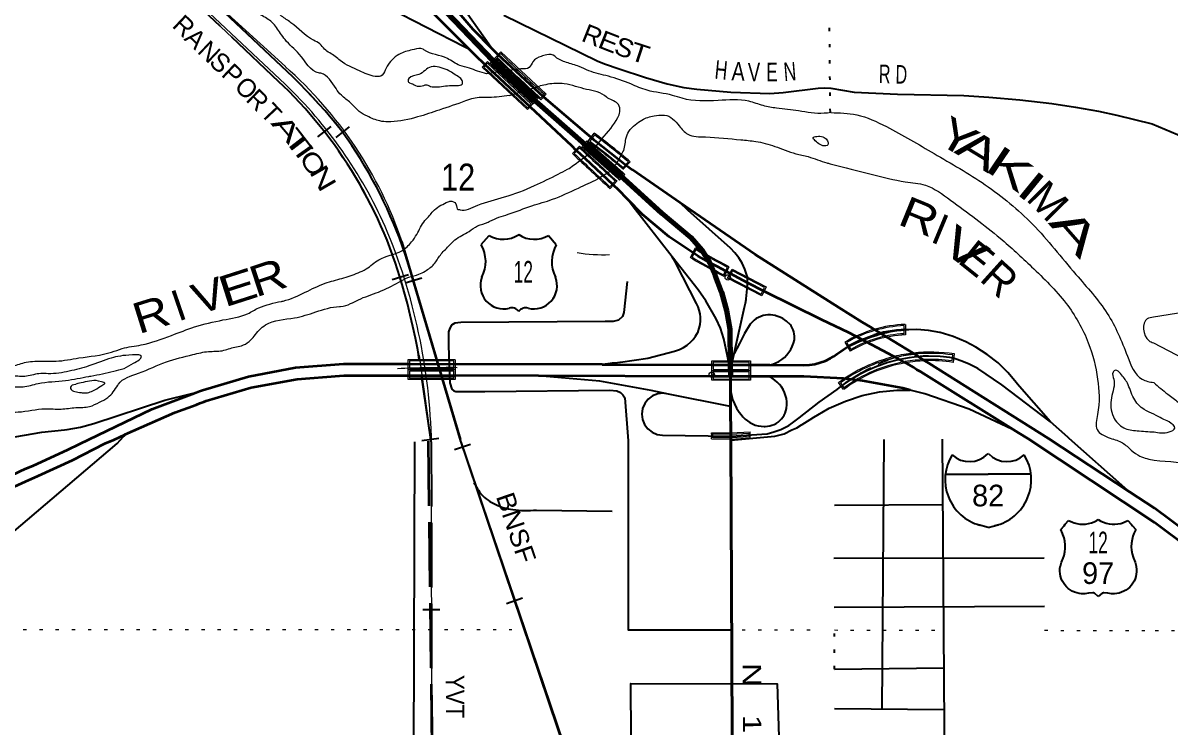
# Model space of a CAD drawing. Header units: feet. Extents: x -6 to 252658, y -374658 to -170635.
# Drawn here: x 118748 to 126183, y -322151 to -317587 of the extents above; entities that cross this region are included whole.
import ezdxf
from ezdxf.enums import TextEntityAlignment as Align

# ---------------------------------------------------------------- set-up
doc = ezdxf.new("R2010")
doc.units = ezdxf.units.FT
doc.header["$LTSCALE"] = 70
doc.header["$PDMODE"] = 32
doc.header["$PDSIZE"] = 35
doc.linetypes.add('DOTTED', pattern=[1.5, 0.3, -1.2])
doc.linetypes.add('LONG_DASHED', pattern=[7.5, 6, -1.5])
for name, color, linetype, lineweight in [('15', 7, 'Continuous', 25), ('16', 7, 'Continuous', 25), ('18', 7, 'Continuous', 35), ('19', 7, 'Continuous', 25), ('20', 7, 'Continuous', 35), ('21', 7, 'Continuous', 25), ('23', 7, 'Continuous', 70), ('26', 7, 'Continuous', 40), ('27', 7, 'Continuous', 13), ('29', 7, 'Continuous', 25), ('30', 7, 'Continuous', 13), ('34', 7, 'Continuous', 25), ('39', 7, 'Continuous', 13), ('55', 7, 'Continuous', 13), ('56', 7, 'Continuous', 13), ('57', 7, 'Continuous', 13), ('58', 7, 'Continuous', 13), ('59', 7, 'Continuous', 13), ('6', 7, 'DOTTED', 25), ('63', 7, 'Continuous', 25), ('7', 7, 'DOTTED', 13)]:
    doc.layers.add(name, color=color, linetype=linetype, lineweight=lineweight)
doc.layers.add('41', color=7, linetype='Continuous')

msp = doc.modelspace()

# ---------------------------------------------------------------- linework, layer by layer
at = {"layer": '15'}
for p, q in [((125000.79, -320380.61), (125003.69, -320377.7)), ((125006.86, -320380.08), (125003.43, -320377.7)), ((124728.08, -320512.08), (125004.49, -320512.08)), ((125004.49, -320857.66), (124940.6, -320839.7)), ((125003.96, -320857.92), (125067.59, -320839.18))]:
    msp.add_line(p, q, dxfattribs=at)
msp.add_lwpolyline([(125279.85, -320512.08), (125003.96, -320512.08), (125004.49, -320512.08)], dxfattribs=at)
for centre, radius, start, end in [((125030.71, -320547.18), 306.13, 148.44439, 254.43381), ((124882.11, -320264.58), 165.66, 227.343, 315.81146), ((125125.8, -320264.58), 165.66, 224.18844, 312.69398), ((124977.2, -320547.18), 306.13, 283.08086, 31.62486)]:
    msp.add_arc(centre, radius, start, end, dxfattribs=at)
at = {"layer": '16'}
for p, q in [((121717.88, -319024.02), (121769.19, -318965.26)), ((121960.95, -318959.29), (121960.67, -318959.49)), ((122153.04, -318965.17), (122204.43, -319024.02)), ((125717.16, -320805.8), (125716.88, -320806))]:
    msp.add_line(p, q, dxfattribs=at)
for points in [[(125473.83, -320870.83), (125495.56, -320845.94), (125503.6, -320836.74), (125525.41, -320811.76)], [(125525.41, -320811.76), (125550.36, -320823.48), (125560.13, -320827.24), (125578.54, -320832.18), (125597.36, -320835.17), (125616.39, -320836.18), (125635.42, -320835.19), (125654.25, -320832.21), (125672.66, -320827.29), (125690.45, -320820.47), (125707.44, -320811.83), (125717.51, -320805.6)], [(125717.51, -320805.6), (125733.99, -320815.38), (125751.26, -320823.3), (125769.26, -320829.38), (125787.8, -320833.55), (125806.67, -320835.75), (125825.67, -320835.97), (125844.58, -320834.2), (125863.21, -320830.47), (125881.35, -320824.8), (125884.25, -320823.55), (125909.24, -320811.67)], [(125909.24, -320811.67), (125931.08, -320836.68), (125938.81, -320845.53), (125960.9, -320870.82)], [(125478.72, -321082.51), (125489.62, -321057.02), (125495.57, -321038.74), (125500.41, -321016.01), (125502.86, -320992.89), (125502.87, -320969.65), (125500.45, -320946.53), (125495.63, -320923.8), (125488.46, -320901.69), (125485.9, -320895.94), (125473.83, -320870.83)], [(125960.9, -320870.82), (125948.93, -320895.53), (125942.14, -320913.43), (125936.22, -320935.91), (125932.68, -320958.88), (125931.56, -320982.09), (125932.88, -321005.3), (125936.61, -321028.24), (125942.72, -321050.66), (125945.21, -321057.07), (125956.03, -321082.58)], [(125654.32, -321283.41), (125631.09, -321286.9), (125625.11, -321287.4), (125609.26, -321287.07), (125593.54, -321285.09), (125578.11, -321281.48), (125563.14, -321276.27), (125548.8, -321269.53), (125535.24, -321261.32), (125522.61, -321251.74), (125511.05, -321240.9), (125500.69, -321228.9), (125491.64, -321215.89), (125484, -321202.01), (125477.86, -321187.4), (125473.27, -321172.23), (125470.3, -321156.66), (125468.96, -321140.87), (125469.29, -321125.02), (125471.27, -321109.3), (125471.8, -321107.02), (125478.72, -321082.51)], [(125956.03, -321082.58), (125962.84, -321107.07), (125964.01, -321112.61), (125965.64, -321128.38), (125965.62, -321144.23), (125963.93, -321159.99), (125960.61, -321175.48), (125955.69, -321190.55), (125949.22, -321205.02), (125941.28, -321218.73), (125931.94, -321231.54), (125921.32, -321243.3), (125909.52, -321253.88), (125896.68, -321263.18), (125882.95, -321271.08), (125868.46, -321277.51), (125853.38, -321282.38), (125837.87, -321285.65), (125822.1, -321287.28), (125806.25, -321287.26), (125803.25, -321286.94), (125779.27, -321283.25)], [(125717.37, -321304.61), (125692.23, -321283.97), (125691.4, -321283.6), (125686.15, -321281.87), (125681.09, -321280.8), (125654.32, -321283.41)], [(125779.27, -321283.25), (125753.25, -321280.85), (125752.03, -321281.02), (125746.7, -321282.37), (125742.23, -321284.02), (125717.37, -321304.61)]]:
    msp.add_lwpolyline(points, dxfattribs=at)
for centre, radius, start, end in [((121524.9, -319134.65), 222.05, 332.97043, 29.75871), ((121860.27, -318807.6), 182.07, 239.97227, 303.45418), ((122062.05, -318808.1), 181.52, 236.33975, 300.08743), ((122062.04, -318807.6), 182.07, 236.54582, 236.59441), ((122397.4, -319134.65), 222.05, 150.24129, 207.02957), ((121864.09, -319289.55), 151.42, 159.09177, 283.81923), ((122058.21, -319289.55), 151.42, 256.18077, 20.90823)]:
    msp.add_arc(centre, radius, start, end, dxfattribs=at)
for centre, major_axis, start_param, end_param in [((121919.43, -319488.37), (-19.56, 51.67), 4.9587777, 6.2831853), ((122002.88, -319488.37), (19.56, 51.67), 0, 1.3263754)]:
    msp.add_ellipse(centre, major_axis=major_axis, ratio=0.929097, start_param=start_param, end_param=end_param, dxfattribs=at)
at = {"layer": '18'}
for p, q in [((123006.63, -318753.22), (122697.54, -318540.24)), ((122607.39, -318668.35), (122576.03, -318638.78)), ((122667.09, -318729.75), (122607.37, -318668.33)), ((123553.67, -319328.76), (123444.52, -319271.17)), ((124518.46, -319727.87), (124518.3, -319727.77)), ((125260.87, -320281.44), (125199.67, -320243)), ((126082.27, -320825.81), (125260.87, -320281.44)), ((125919.84, -320626.3), (125394.23, -320280.71)), ((126081.76, -320732.62), (125919.84, -320626.3))]:
    msp.add_line(p, q, dxfattribs=at)
for points in [[(120704.07, -316454.41), (121005.11, -316853.44), (121342.58, -317249.95), (121663.09, -317628.24), (121785.84, -317751.93)], [(121642.9, -317760.06), (121267.31, -317382.72), (120808.11, -316933.95), (120681.36, -316808.48)], [(122574.22, -318636.81), (122356.42, -318434.31), (122331.42, -318411.07), (122307.64, -318386.07), (122037.12, -318132.01), (121740.28, -317854.05), (121685.51, -317802.85), (121642.9, -317760.06)], [(122697.8, -318540.42), (122659.5, -318513.41), (122452.98, -318349.1), (122427.98, -318327.44), (122402.98, -318306.1), (122123.54, -318068.6), (121826.35, -317791.84), (121785.84, -317751.93)], [(123198.3, -319139.69), (123123.4, -319098.39), (122936.67, -318973.34), (122764.03, -318829.46), (122667.09, -318729.75)], [(124518.46, -319727.87), (124263.57, -319571.83), (124237.99, -319556.95), (124213.33, -319542.61), (124187.99, -319526.64), (124035.8, -319430.73), (123493.4, -319088.63), (123006.63, -318753.22)], [(123444.52, -319271.17), (123275.38, -319181.94), (123251.31, -319168.92), (123225.38, -319154.62), (123198.3, -319139.69)], [(124098.04, -319594.5), (123925.16, -319512.3), (123553.13, -319328.49)], [(124467.53, -319790.37), (124395.04, -319749.45), (124388.69, -319745.87), (124143.1, -319616.83), (124097.86, -319594.41)], [(125394.23, -320280.71), (124618.99, -319792.28), (124594.3, -319776.46), (124518.46, -319727.87)], [(125199.67, -320243), (124567.29, -319848.32), (124542.29, -319835.06), (124517.29, -319818.81), (124491.41, -319803.85), (124467.26, -319790.22)], [(129564.05, -326640.87), (129235.21, -326010.14), (128919.79, -325218.04), (128517.62, -323966.61), (128430.04, -323706.72), (128328.01, -323431.28), (128176.73, -323129.97), (127994.78, -322846.12), (127241.23, -321831.51), (126995.64, -321505.25), (126815.2, -321307.72), (126615.09, -321130.13), (126081.76, -320732.62)], [(129476.4, -326634.75), (129166.99, -326041.28), (128858.26, -325265.99), (128848.76, -325242.15), (128840.36, -325215.99), (128446.33, -323989.88), (128362.21, -323729.02), (128259.32, -323461.38), (128111.56, -323167.08), (127949.87, -322914.84), (127933.92, -322889.97), (127915.26, -322864.84), (127181.39, -321876.74), (126937.7, -321552.87), (126762.55, -321361.13), (126593.31, -321210.94), (126568.6, -321189.01), (126543.31, -321170.12), (126082.27, -320825.81)]]:
    msp.add_lwpolyline(points, dxfattribs=at)
at = {"layer": '19'}
for p, q in [((123332.94, -319841.62), (123357.88, -319729.85)), ((122501.08, -319800.89), (122501.27, -319800.85))]:
    msp.add_line(p, q, dxfattribs=at)
for points in [[(121785.84, -317751.93), (121767.31, -317725.67), (121483.3, -317323.22), (121417.56, -317238.3), (121282.54, -317090.19), (121097.87, -316872.94), (121045.79, -316804.6), (120975.28, -316728.62), (120842.41, -316590.23), (120709.25, -316461.85), (120704.07, -316454.41)], [(121642.9, -317760.06), (121607.14, -317741.68), (121119.2, -317490.82)], [(122955.35, -319103.27), (122701.93, -318779.75), (122667.09, -318729.75)], [(123444.39, -319271.53), (123443.19, -319231.82), (123440.47, -319222.06), (123426.67, -319182.72), (123408.85, -319145.03), (123387.18, -319109.42), (123361.9, -319076.27), (123333.3, -319045.94), (123056.63, -318800.34), (123006.63, -318753.22)], [(122601.18, -319787.4), (122618.83, -319785.14), (122620.62, -319784.99), (122797.49, -319759.25), (122970.7, -319715.16), (123002.56, -319702.95), (123028.03, -319689.98), (123053, -319674.93), (123078.03, -319652.19), (123090.77, -319638.57), (123106.6, -319617.65), (123120.14, -319595.19), (123123.66, -319588.36), (123124.02, -319587.43), (123131.27, -319565.02), (123136.14, -319541.97), (123138.57, -319518.54), (123138.53, -319494.98), (123136.04, -319471.56), (123131.11, -319448.53), (123123.8, -319426.13), (123114.19, -319404.63), (122982.62, -319149.08), (122971.97, -319131.2), (122955.35, -319103.27)], [(123332.94, -319841.85), (123315.07, -319747.97), (123290.07, -319634.05), (123269.36, -319566.48), (123240.28, -319504.59), (123172.91, -319388.43), (123123.57, -319318.04), (122955.35, -319103.27)], [(123357.88, -319729.85), (123424.98, -319429.09), (123429.86, -319403.97), (123435.15, -319379.09), (123435.91, -319375.53), (123443.95, -319288.94), (123444.4, -319271.11)], [(125408.3, -320172.52), (125191.7, -319925.79), (125187.86, -319920.62), (125131.11, -319852.52), (125067.55, -319790.73), (124997.87, -319735.92), (124922.85, -319688.7), (124857.92, -319653.54), (124776.59, -319619.14), (124692.11, -319593.44), (124690.7, -319593.1), (124616.66, -319579.58), (124541.61, -319573.88), (124490.33, -319575.36), (124457.86, -319576.3)], [(125408.3, -320172.52), (125091.47, -319933.56), (124936.71, -319827.19), (124927.74, -319821.84), (124881.3, -319798), (124832.62, -319779.15), (124789.39, -319763.39), (124774.66, -319759.7), (124755.32, -319756.02), (124691.78, -319749.57), (124617.19, -319747.72), (124582.2, -319747.72), (124524.18, -319753.25), (124491.95, -319756.94), (124420.13, -319771.68), (124352.9, -319788.27), (124270.94, -319817.76), (124212.01, -319843.56), (124165.05, -319868.44), (124114.4, -319898.85), (124077.56, -319922.8), (124049.02, -319943.08)], [(122503.85, -319800.33), (122523.39, -319796.41), (122568.83, -319790.5), (122602.29, -319787.26)], [(122932.15, -319992.95), (122897.07, -319987.77), (122861.82, -319991.92), (122828.85, -320005.05), (122800.4, -320026.27), (122778.41, -320054.13), (122764.38, -320086.73), (122759.27, -320121.85), (122763.42, -320157.09), (122776.55, -320190.06), (122797.77, -320218.51), (122825.63, -320240.5), (122858.23, -320254.53), (122893.33, -320259.66), (123336.76, -320264.68), (123570.36, -320249.26)], [(123570.36, -320249.26), (123615.47, -320238.19), (123659.18, -320222.47), (123685.84, -320209.59), (123710.92, -320196.66), (123735.84, -320178.71), (123779.45, -320147.28), (123909.27, -320044.6), (124025.4, -319962.24), (124049.02, -319943.08)], [(125199.67, -320243), (125157.18, -320219.81), (124881.67, -320090.85), (124594.19, -319991.39), (124499.19, -319966.32)], [(125528.63, -320279.97), (125519.64, -320271.07), (125408.3, -320172.52)], [(125919.84, -320626.3), (125890.58, -320600.4), (125528.63, -320279.97)]]:
    msp.add_lwpolyline(points, dxfattribs=at)
at = {"layer": '20'}
for p, q in [((121244.74, -319797.47), (121550.13, -319798.29)), ((122501.27, -319800.85), (121550.13, -319798.29)), ((121244.62, -319872.46), (121550.01, -319873.29)), ((122089.74, -319874.75), (121550.01, -319873.29))]:
    msp.add_line(p, q, dxfattribs=at)
for points in [[(123587.53, -319803.79), (123809.26, -319804.39), (123845.1, -319802.94), (123880.6, -319797.75), (123915.36, -319788.89), (123949.01, -319776.43), (123981.16, -319760.53), (124000.29, -319748.43), (124024.67, -319731.48), (124050.29, -319714.36), (124066.02, -319703.84), (124092.12, -319686.39), (124116.02, -319673.94), (124167.51, -319647.11), (124247.91, -319616.24), (124265.71, -319610.76)], [(124457.86, -319576.3), (124440.33, -319577.67), (124408.57, -319580.16), (124326.02, -319594), (124265.7, -319610.76)], [(119870.3, -319981.36), (119891.57, -319973.63), (119910.86, -319966.62), (120209.04, -319877.99), (120514.85, -319821.02), (120824.94, -319796.33), (121244.74, -319797.47)], [(122502.63, -319800.58), (122593.83, -319801.1), (123210.51, -319802.77), (123331.92, -319803.1), (123588.09, -319803.79)], [(119409.17, -320255.52), (119731.17, -320111.77), (119869.63, -320061.4), (119894.63, -320052.3), (119919.63, -320043.22), (119935.96, -320037.29), (120226.62, -319950.9), (120524.71, -319895.37), (120799.74, -319873.47), (120826.53, -319871.34), (120849.74, -319871.4), (121244.62, -319872.46)], [(124499.19, -319966.32), (124450.22, -319953.4), (124188.67, -319906.13), (124066.2, -319890.95), (123809.06, -319879.39), (123582.13, -319878.78), (123210.51, -319877.77), (122089.74, -319874.75)], [(119115.93, -320314.53), (119582.15, -320090.73), (119841.57, -319992.26), (119870.3, -319981.36)], [(119279.32, -320313.5), (119335.95, -320288.2), (119409.49, -320255.38)], [(116554.8, -321162.36), (116933.33, -321127.27), (117323.92, -321049.23), (117704.22, -320930.8), (117845.08, -320874.91), (117870.19, -320864.95), (117895.08, -320854.48), (118065.99, -320782.62), (118090.5, -320772.32), (118115.99, -320761.44), (118445.81, -320619.89), (118708.63, -320502.14), (118734.03, -320490.76), (118758.63, -320480.08), (118816.61, -320454.92), (119036.5, -320353.78), (119116.61, -320314.2)], [(116944.15, -321201.48), (117342.44, -321121.91), (117730.23, -321001.14), (117899.37, -320934.04), (118120.06, -320841.25), (118477.51, -320687.89), (118764.79, -320559.17), (118847.21, -320523.4), (119069.27, -320421.26), (119279.61, -320313.35)]]:
    msp.add_lwpolyline(points, dxfattribs=at)
at = {"layer": '21'}
for p, q in [((123587.07, -319804.07), (123587.4, -319803.98)), ((123334.28, -320073.38), (122932.15, -319992.96))]:
    msp.add_line(p, q, dxfattribs=at)
for points in [[(123588.09, -319803.79), (123607.58, -319798.5), (123628.11, -319790.58), (123647.69, -319780.57), (123666.12, -319768.56), (123683.19, -319754.69), (123698.72, -319739.12), (123712.53, -319722), (123724.48, -319703.54), (123734.44, -319683.93), (123742.29, -319663.38), (123747.95, -319642.13), (123748.87, -319630.51), (123748.64, -319616.4), (123746.93, -319602.39), (123743.77, -319588.63), (123739.19, -319575.28), (123733.24, -319562.49), (123725.99, -319550.38), (123721.57, -319544.51), (123697.28, -319519.53), (123672.25, -319503.46), (123665.22, -319499.48), (123646.32, -319491.26), (123626.66, -319485.05), (123623.54, -319484.17), (123607.93, -319480.82), (123592.04, -319479.12), (123576.07, -319479.09), (123560.18, -319480.72), (123544.55, -319484.01), (123529.35, -319488.92), (123514.74, -319495.38), (123500.89, -319503.34), (123487.95, -319512.7), (123476.05, -319523.37), (123465.34, -319535.22), (123462.01, -319539.87), (123423.56, -319600.48), (123391.66, -319664.79), (123357.88, -319729.85)], [(122932.15, -319992.95), (122818.62, -319970.25), (122486.22, -319908.41), (122139.74, -319879.22), (122089.74, -319874.75)], [(123332.78, -319957.89), (123338.3, -319991.25), (123339.28, -319997.16), (123347.6, -320027.36), (123359.03, -320056.53), (123373.45, -320084.35), (123390.7, -320110.5), (123402.36, -320125.32), (123414.46, -320140.46), (123428.08, -320154.26), (123443.07, -320166.56), (123459.25, -320177.23), (123476.47, -320186.14), (123494.52, -320193.21), (123513.22, -320198.35), (123532.34, -320201.51), (123551.7, -320202.65), (123557.96, -320202.59), (123572.98, -320201.58), (123587.82, -320199.01), (123602.31, -320194.9), (123616.29, -320189.3), (123629.6, -320182.28), (123642.11, -320173.89), (123653.67, -320164.25), (123664.17, -320153.45), (123673.47, -320141.61), (123681.49, -320128.86), (123688.13, -320115.35), (123693.32, -320101.22), (123697.01, -320086.62), (123697.68, -320082.98), (123699.17, -320062.45), (123698.5, -320041.89), (123695.69, -320021.51), (123690.77, -320001.53), (123683.78, -319982.17), (123674.81, -319963.66), (123663.95, -319946.18), (123651.32, -319929.93), (123637.07, -319915.09), (123621.34, -319901.83), (123604.31, -319890.28), (123582.13, -319878.78), (123584.42, -319879.76)], [(118417.79, -320317.82), (118869.97, -320239.54), (119017.7, -320224.28), (119034.51, -320222.53), (119121.53, -320207.94), (119206.54, -320184.33), (119666.93, -320031.85), (119841.57, -319988.15), (119870.3, -319981.36)], [(123336.11, -320291.88), (123621.86, -320265.24), (123682.6, -320249.25), (123730.28, -320224.87), (123762.85, -320211.17), (123793.09, -320192.5), (123798.11, -320189.54), (123849.7, -320157.73), (123874.57, -320141.47), (123899.7, -320126.99), (123973.71, -320084.35), (124078.14, -320037.95), (124186.84, -320002.73), (124298.64, -319979.06), (124412.3, -319967.21), (124477.38, -319966.55), (124499.19, -319966.32)], [(119358.01, -320312.94), (119378.22, -320290.92), (119399.37, -320267.21), (119400.64, -320265.09), (119410.59, -320254.89)], [(118568.72, -320980.53), (118571.77, -320980.05), (119358.01, -320312.94)]]:
    msp.add_lwpolyline(points, dxfattribs=at)
at = {"layer": '23'}
msp.add_line((123331.91, -319803.1), (123332.89, -319878.1), dxfattribs=at)
for points in [[(120399.76, -316414.92), (120522.14, -316484.64), (120633.85, -316573.5), (120731.17, -316670.89), (120959.07, -316929.81), (121291.41, -317305.13), (121793.39, -317830.03), (122072.01, -318094.37), (122618.26, -318573.89), (122888.4, -318820.49), (123076.88, -318978.87), (123147.82, -319060.64), (123198.3, -319139.69)], [(123198.3, -319139.69), (123235.06, -319225.08), (123275.52, -319332.26), (123308.84, -319451.34), (123328.91, -319571.31), (123331.92, -319803.1)]]:
    msp.add_lwpolyline(points, dxfattribs=at)
at = {"layer": '26'}
for p, q in [((123332.78, -319957.89), (123332.89, -319878.1)), ((123334.28, -320073.38), (123332.78, -319957.89))]:
    msp.add_line(p, q, dxfattribs=at)
for points in [[(123336.11, -320291.88), (123336.76, -320264.68), (123334.28, -320073.38)], [(123354.74, -324144.92), (123354.43, -324143.04), (123353.95, -324134.56), (123352.53, -324109.75), (123352.42, -324084.56), (123336.11, -320291.88)]]:
    msp.add_lwpolyline(points, dxfattribs=at)
at = {"layer": '29'}
for p, q in [((124327.4, -320286.52), (124313.84, -322034.13)), ((121280.36, -322886.95), (121287.53, -320302.81)), ((124008.61, -320712.11), (124709.04, -320707.5)), ((124003.98, -321055.23), (125366.2, -321054.66)), ((124006.45, -321373.23), (125369.34, -321366.46)), ((124007.33, -321774.68), (124716.51, -321767.91)), ((124008.08, -322031.53), (124718.41, -322037.57))]:
    msp.add_line(p, q, dxfattribs=at)
for points in [[(121864.43, -317537.07), (122469.44, -317833.29), (122517.19, -317852.61), (122611.59, -317884.81), (122782.66, -317940.62), (122922.68, -317981.4), (123031.53, -318005.01), (123115.76, -318015.75), (123336.18, -318035.06), (123589.34, -318043.65), (123674.64, -318037.22), (123902.56, -318009.31), (123942.82, -318007.16), (123984.09, -318009.31), (124134.27, -318035.06), (124416.13, -318049.72)], [(124416.13, -318049.72), (124844.97, -318056.54), (125008.02, -318067.27), (125209.69, -318086.59), (125415.65, -318110.2), (125570.12, -318133.81), (125718.16, -318159.57), (125838.3, -318185.33), (126065.71, -318241.14)], [(126065.71, -318241.14), (126231.03, -318309.24), (126351.29, -318371.67), (126478.36, -318454.53), (126591.82, -318544.21), (126814.19, -318748.53), (126884.53, -318829.12), (126932.19, -318907.45), (127018.41, -319102.69), (127041.1, -319186.69), (127077.41, -319397.82), (127109.18, -319538.58), (127129.6, -319581.72), (127163.64, -319620.31), (127245.32, -319697.5), (127308.86, -319748.57), (128126.39, -320265.59)], [(122664.49, -319264.04), (122642.12, -319463.73), (122633.07, -319490.41), (122608, -319513.66), (122572.99, -319522.61), (122521.89, -319521.68), (121586.85, -319527.94), (121547.48, -319533.34), (121526.03, -319546.22), (121515.3, -319565.54), (121506.66, -319589.86), (121506.5, -319679.72), (121515.3, -319919.71), (121528.17, -319960.5), (121539.97, -319971.23), (121554.04, -319975.24), (121741.63, -319975.53), (122551.15, -319966.97), (122596.59, -319971.23), (122620.19, -319981.96), (122635.21, -319996.99), (122649.17, -320016.86), (122670.82, -320295.44)], [(124706.06, -320284.47), (124732.28, -324005.3), (124722.81, -324045.44), (124680.32, -324106.86), (124674.62, -324192.72), (125905.17, -327759.87)], [(122670.82, -320295.44), (122671.05, -321520.06), (123341.39, -321520.06)], [(123313.28, -322226.42), (122688.86, -322216.54), (122687.1, -321868.47), (123635.56, -321870.99), (123707.36, -324144.49), (126138.53, -331051.49)]]:
    msp.add_lwpolyline(points, dxfattribs=at)
at = {"layer": '34', "lineweight": 13}
for p, q in [((120447.15, -317983.03), (119799.26, -317372.11)), ((119946.49, -317412.12), (120449.49, -317870.56)), ((121205.64, -319003.93), (121586.38, -320285.33)), ((121276.04, -319249.61), (121585.19, -320300.33)), ((121315.7, -319743.26), (121393.76, -320303.28)), ((121392.94, -320302.68), (121405.02, -327050.33))]:
    msp.add_line(p, q, dxfattribs=at)
at = {"layer": '34'}
for p, q in [((120862.26, -318261.31), (120775.67, -318330.13)), ((121332.23, -319241.8), (121226.12, -319273.02)), ((121577.79, -320278.62), (126145.81, -333821.17)), ((121578.25, -320278.54), (126146.94, -333818.55)), ((121544.47, -320352.29), (121649.19, -320316.69)), ((122077.07, -320744.59), (122567.02, -320751.79)), ((121881.38, -321348.99), (121986.11, -321313.39))]:
    msp.add_line(p, q, dxfattribs=at)
at = {"layer": '34', "lineweight": 13}
for points in [[(119612.65, -317194.47), (119801.21, -317394.59), (120407.94, -317967.96)], [(119848.76, -317316.86), (120018.66, -317485.13), (120499.03, -317938.77)], [(121584.67, -320301.88), (121999.18, -321521.17), (122414.7, -322743.44), (126170.42, -333791.11)]]:
    msp.add_lwpolyline(points, dxfattribs=at)
at = {"layer": '34'}
for points in [[(121585.65, -320300.97), (121274.98, -319249.92), (121268.64, -319227.19), (121254.24, -319177.15), (121238.75, -319127.67), (121222.61, -319078.35), (121205.6, -319029.38), (121187.53, -318980.55), (121168.77, -318932.29), (121149.19, -318883.98), (121128.7, -318836.44), (121107.37, -318788.84), (121085.13, -318742.01), (121062.25, -318695.34), (121038.7, -318649.27), (121014.08, -318603.32), (120988.55, -318558.14), (120962.58, -318513.36), (120935.54, -318468.7), (120908.02, -318424.86), (120879.63, -318381.37), (120850.14, -318338.43), (120824.13, -318301.37), (120820.96, -318297.12), (120783.48, -318249.97), (120744.79, -318203.56), (120705.87, -318157.9), (120665.98, -318112.73), (120624.88, -318068.33), (120583.55, -318024.66), (120541.52, -317981.73), (120498.26, -317939.57), (120017.89, -317485.93)], [(121585.61, -320301.23), (122000.22, -321520.82), (122415.74, -322743.09), (126153.2, -333742.83)]]:
    msp.add_lwpolyline(points, dxfattribs=at)
at = {"layer": '34', "linetype": 'LONG_DASHED', "lineweight": 35}
for points in [[(121373.75, -320298.01), (121404.13, -322722.55), (121374.44, -322784.96)], [(121374.21, -320297.93), (121404.71, -322722.06), (121375.02, -322784.46)]]:
    msp.add_lwpolyline(points, dxfattribs=at)
at = {"layer": '34', "lineweight": 13}
for centre, radius, start, end in [((118702.25, -319856.9), 2644.1, 18.77411, 48.69658), ((118422.36, -320074.1), 2894.54, 19.84482, 46.68772), ((118437.69, -320087.48), 2908.32, 23.94418, 46.29493), ((118102.79, -320424.79), 3452.86, 37.96373, 46.05354), ((118403.93, -320033.09), 2977.05, 15.25855, 35.58497), ((117581.03, -320392.82), 3815.79, 1.2105, 22.91396), ((118422.36, -320074.1), 2894.54, 14.88567, 19.84482), ((116961.62, -320537.83), 4425.98, 10.34203, 15.82963)]:
    msp.add_arc(centre, radius, start, end, dxfattribs=at)
at = {"layer": '34'}
msp.add_spline([(121670.67, -320565.02), (121720.24, -320643.93), (121812.21, -320708.74), (121922.45, -320741.56), (122077.07, -320744.59)], degree=3, dxfattribs=at)
at = {"layer": '39'}
for p, q in [((121975.61, -317884.73), (121753.34, -317917.54)), ((121900.46, -318057.25), (122099.29, -317995.87)), ((125816.39, -320278.25), (125816.94, -320278.42))]:
    msp.add_line(p, q, dxfattribs=at)
for points in [[(122354.77, -318481.14), (122412.82, -318437.35), (122456.94, -318393.84), (122501.6, -318336.72)], [(122627.31, -318438.28), (122592.65, -318501.44), (122540.01, -318557.74), (122474.9, -318598.63)], [(126075.18, -319661.23), (126564.6, -319914.4), (126776.12, -320035.75), (126816.8, -320039.69), (126830.22, -320017.38), (126726.1, -319391.45), (126074.95, -319495.09)]]:
    msp.add_lwpolyline(points, dxfattribs=at)
for points in [[(121900.46, -318057.25), (121767.77, -318070.35), (121667.45, -318076.03), (121615.53, -318092.95), (121445.81, -318151.98), (121305.97, -318196.46), (121131.78, -318227.45), (121113.71, -318227.74), (121061.42, -318222.59), (120980.59, -318191.8), (120927.88, -318160.54), (120870.76, -318105.27), (120811.72, -318056.05), (120776.88, -318012.45), (120678.89, -317913.67), (120668.82, -317911.83), (120538.31, -317789.49), (120446.41, -317694.64), (120417.65, -317654.95), (120362.28, -317583.58), (120291.23, -317536.56), (120238.48, -317503.3), (120152.69, -317414.37), (120144.57, -317408.48), (120091.72, -317369.19), (120028.44, -317305.98), (119932.55, -317213.19), (119830.71, -317124.53), (119792.11, -317097.05), (119730.84, -317033.81), (119638.78, -316928.91), (119611.96, -316885.18), (119538.44, -316810.09), (119511.83, -316778.4), (119466.13, -316684.8), (119452.71, -316600.68), (119463.83, -316544.27), (119463.68, -316534.24), (119462.69, -316474.01), (119447.7, -316416.03), (119417.4, -316282), (119393.46, -316249.08)], [(121753.34, -317917.54), (121694.07, -317899.55), (121642.17, -317879.68), (121579.65, -317862.63), (121498.6, -317817.8), (121347.09, -317762.06), (121341.01, -317758.15), (121282.79, -317759.11), (121196.86, -317784.63), (121113.76, -317860.3), (121096.21, -317892.72), (121066.72, -317931.35), (121030.62, -317933.95), (120929.63, -317897.48), (120804.05, -317831.29), (120771.47, -317803.71), (120702.43, -317756.66), (120671.77, -317723.04), (120631.23, -317699.61), (120484.79, -317585.57), (120423.85, -317542.4), (120366.76, -317489.14), (120360.6, -317481.2), (120236.22, -317364.79), (120128.39, -317278.23), (120065.14, -317217.03), (120015.82, -317147.56), (119984.86, -317095.87), (119979.94, -317039.73), (119975.74, -316905.27), (119989.48, -316762.48), (119985.02, -316611.95), (119955.47, -316524.09), (119952.68, -316475.95), (119966.46, -316335.17), (119969.91, -316233.08)], [(123984.17, -318168.27), (123940.07, -318173.02), (123775.17, -318157.67), (123632.31, -318139.94), (123545.7, -318123.3), (123452.86, -318094.72), (123254, -318089.98), (123020.83, -318075.75), (122958.28, -318056.71), (122793.08, -318023.29), (122688.01, -317982.87), (122542.63, -317933.06), (122415.54, -317897.01), (122352.84, -317869.93), (122270.08, -317843.19), (122201.24, -317808.19), (122195.12, -317802.26), (122142.77, -317793.09), (122106.79, -317803.73), (122053.14, -317838.74), (122029.65, -317875.28), (121975.61, -317884.73)], [(121387.65, -317999.3), (121433.31, -318001.59), (121539.59, -317991.8), (121581.73, -317991.11), (121593.68, -317984.89), (121595.3, -317960.76), (121570.82, -317937.07), (121497.8, -317892.1), (121445.31, -317874.89), (121393.05, -317871.74), (121313.54, -317921.24), (121249.69, -317946.4), (121243.93, -317962.56), (121254.2, -317976.44), (121272.36, -317982.16), (121282.49, -317988.02), (121324.82, -317997.36), (121364.84, -317988.66), (121389.09, -317998.3)], [(122501.6, -318336.72), (122603.21, -318201.12), (122616.64, -318162.75), (122607.85, -318116.71), (122538.89, -318073.68), (122530.76, -318067.79), (122469.98, -318034.65), (122401.43, -318017.72), (122256.28, -317981.97), (122202.01, -317978.85), (122099.29, -317995.87)], [(122627.31, -318438.28), (122636.95, -318423.44), (122655.65, -318338.81), (122674.93, -318290.29), (122716.41, -318247.45), (122760.09, -318216.6), (122837.95, -318189.21), (122900.11, -318184.16), (122906.14, -318184.07), (122958.75, -318209.3), (123001.66, -318254.78), (123056.74, -318308.08), (123171.5, -318326.26), (123400.71, -318344.56), (123497.26, -318355.02), (123620.27, -318387.12), (123757.59, -318435.05), (123836.21, -318453.83), (123957.34, -318494), (123979.74, -318500.05)], [(123984.17, -318168.27), (124151.48, -318182.64), (124344.75, -318259.33), (124653.21, -318433.48), (124983.98, -318635.58), (125291.15, -318892.14), (125572.83, -319217.25), (125775.65, -319470.69), (125906.44, -319746.88), (126002.03, -319896.76), (126077.24, -319918.23)], [(123882.72, -318350.66), (123951.53, -318383.65), (123965.49, -318377.4), (123965.15, -318357.33), (123958.94, -318345.38), (123892.3, -318322.39), (123868.38, -318332.82), (123882.72, -318350.66)], [(118681.73, -319812.06), (118769.67, -319786.51), (118823.77, -319779.59), (118962.31, -319779.31), (119110.57, -319758.79), (119320.79, -319721.17), (119390.7, -319697.93), (119514.79, -319673.79), (119710.58, -319612.32), (119860.29, -319557.64), (120044.29, -319512.43), (120204.26, -319471.63), (120240.09, -319452.96), (120275.94, -319434.31), (120423.83, -319391.7), (120433.84, -319389.53), (120577.49, -319332.94), (120707.06, -319274.58), (120814.97, -319242.67), (120920.82, -319206.79), (120972.62, -319181.83), (121053.97, -319122.26), (121203.62, -319063.57), (121266.94, -319006.29), (121300.28, -318957.55), (121353.04, -318868.33), (121382.63, -318835.72), (121406.27, -318807.21), (121491.7, -318751.59), (121515.66, -318743.16), (121554.1, -318760.6), (121568.74, -318796.5), (121574.76, -318796.4), (121580.81, -318798.31), (121634.95, -318793.39), (121696.79, -318768.28), (121868.61, -318715.24), (122064.2, -318641.74), (122217.6, -318566.91), (122277.34, -318535.81), (122354.77, -318481.14)], [(123979.74, -318500.05), (124253.14, -318569.6), (124466.2, -318615.97), (124596.81, -318638.95), (124760.15, -318736), (125081.28, -318982.39), (125285.51, -319167.5), (125508.25, -319404.7), (125652.91, -319660.66), (125713.12, -319895.26), (125713.1, -320124.35), (125709.95, -320222.84), (125794.61, -320278.69)], [(117961.67, -320320.42), (118084.04, -320223.54), (118177.6, -320173.79), (118207.61, -320167.28), (118393.81, -320134.07), (118474.14, -320134.76), (118548.26, -320123.49), (118588.28, -320114.8), (118716.69, -320108.65), (118893.05, -320087.66), (118995.49, -320089.99), (119089.71, -320080.4), (119179.94, -320072.88), (119243.75, -320045.72), (119297.46, -320014.71), (119362.44, -319935.33), (119366.35, -319929.23), (119497.7, -319856.79), (119677.23, -319783.54), (119849.15, -319736.52), (119951.23, -319716.76), (120039.49, -319711.29), (120121.43, -319687.85), (120163.46, -319679.13), (120213.22, -319652.2), (120278.29, -319578.83), (120319.9, -319544.01), (120507.9, -319498.74), (120645.83, -319460.31), (120799.88, -319425.64), (120805.9, -319425.54), (120871.85, -319406.38), (120921.64, -319381.46), (121053.35, -319331.1), (121184.83, -319266.67), (121248.58, -319235.5), (121314.53, -319216.34), (121354.35, -319195.6), (121411.85, -319150.48), (121453.06, -319091.57), (121506.34, -319034.47), (121547.85, -318993.62), (121639.31, -318937.9), (121694.96, -318902.84), (121762.83, -318877.62), (121774.78, -318871.4), (121892.53, -318827.29), (122046.25, -318772.54), (122180.09, -318730.17), (122347.58, -318657.13), (122474.9, -318598.63)], [(126074.95, -319495.09), (126034.33, -319504.82), (126044.66, -319646.08), (126075.18, -319661.23)], [(118681.29, -319873.41), (118620.46, -319871.31), (118550.19, -319872.47), (118424.01, -319892.62), (118366.06, -319909.65), (118374.25, -319919.56), (118414.6, -319930.94), (118507.53, -319965.53), (118547.82, -319972.91), (118637.72, -319945.31), (118706.01, -319946.19), (118748.17, -319945.49), (118846.2, -319923.79), (119024.6, -319904.78), (119174.77, -319878.2), (119188.78, -319875.96), (119336.84, -319843.39), (119402.82, -319826.24), (119464.53, -319793.08), (119502.28, -319768.36), (119516.04, -319750.07), (119457.63, -319738.98), (119319.41, -319759.35), (119175.66, -319809.91), (119047.71, -319844.16), (118911.43, -319860.47), (118863.22, -319859.25), (118771.14, -319876.84), (118680.74, -319874.33)], [(126078.56, -320123.58), (126015.78, -320093.58), (125946.92, -320019.82), (125905.95, -319921.71), (125861.28, -319859.8), (125828.99, -319837.98), (125813.04, -319850.18), (125817.46, -319896.36), (125802.45, -320017.06), (125815.55, -320139.53), (125882.38, -320211.29), (125968.82, -320230.64), (126079.22, -320237.71)], [(119089.98, -319929.67), (119055.43, -319948.44), (119055.56, -319956.47), (119083.99, -319976.08), (119124.27, -319983.44), (119156.42, -319984.92), (119226.26, -319957.66), (119271.97, -319928.79), (119277.92, -319924.68), (119257.66, -319912.97), (119193.29, -319906), (119137.24, -319916.97), (119091.24, -319927.77)], [(126077.24, -319918.23), (126167.57, -319992.84), (126236.13, -320044.68), (126304.69, -320094.51), (126455.46, -320127.83), (126768.8, -320154.26), (126873.18, -320151.69), (127043.7, -320152.55)], [(126079.22, -320237.71), (126177.06, -320237.77), (126213.05, -320213.48), (126176.68, -320173.51), (126130.37, -320151.68), (126078.56, -320123.58)], [(125794.59, -320278.68), (125837.64, -320291.76), (125874.18, -320308.49), (125931.37, -320356.67), (125987.66, -320394.71), (126079.92, -320421.77)], [(126079.92, -320421.77), (126651.7, -320468.87), (127099.31, -320511.22), (127641.47, -320588.92), (127914.8, -320658.89), (128162.3, -320759.21), (128421.29, -321046.27), (128548.1, -321358.57), (128568.56, -321665.75), (128526.87, -321975.49), (128473, -322341.42), (128454.49, -322419.18), (128524.69, -322718.8), (128672.09, -322844.1), (128887.56, -322952.73), (129058.14, -323220.46), (129142.13, -323442.72), (129164.53, -323516.45)]]:
    msp.add_spline(points, degree=3, dxfattribs=at)
at = {"layer": '55'}
for p, q in [((121724.18, -317873.23), (121758.42, -317836.78)), ((122052.75, -318112.4), (121758.42, -317836.78)), ((121809.75, -317810.54), (121844.81, -317774.87)), ((122104.31, -318084.85), (121809.75, -317810.54)), ((121844.87, -317786.21), (121821.03, -317810.47)), ((122138.51, -318048.39), (121844.81, -317774.87)), ((122018.51, -318148.84), (121724.18, -317873.23)), ((122103.28, -318073.69), (122127.16, -318049.38)), ((122138.51, -318048.39), (122104.31, -318084.85)), ((122052.75, -318112.4), (122018.51, -318148.84)), ((122410.78, -318353.81), (122449.72, -318301.77)), ((122451.51, -318312.72), (122421.49, -318352.84)), ((122309.75, -318434.37), (122355.25, -318385.44)), ((122355.37, -318397.04), (122321.04, -318433.96)), ((122355.38, -318397.04), (122355.37, -318397.04)), ((122683.6, -318487.1), (122638.75, -318535.6)), ((122552.36, -318649.03), (122586.7, -318612.11)), ((122597.55, -318612.19), (122553.29, -318659.79)), ((123074.18, -319107.55), (123106.56, -319044.99)), ((123292.13, -319230.35), (123324.31, -319168.18))]:
    msp.add_line(p, q, dxfattribs=at)
for points in [[(122018.15, -318137.54), (121735.5, -317872.86), (121758.78, -317848.08), (122041.43, -318112.76)], [(123343.67, -319183.24), (123565.69, -319298.18), (123535.8, -319355.9), (123313.79, -319240.96)], [(123347.09, -319194.01), (123324.57, -319237.53), (123532.37, -319345.11), (123554.91, -319301.6)]]:
    msp.add_lwpolyline(points, close=True, dxfattribs=at)
for points in [[(122421.49, -318352.84), (122527.45, -318434.05), (122638.09, -318524.5), (122671.8, -318488.05)], [(123184.97, -319101.51), (123137.46, -319075.31), (123109.55, -319056.62), (123084.57, -319104.88)], [(123188.83, -319094.5), (123141.62, -319068.47), (123106.56, -319044.99)], [(123313.56, -319171.56), (123288.1, -319158.13), (123264.25, -319145.22), (123238.42, -319130.98), (123184.94, -319101.5)], [(123324.31, -319168.18), (123291.87, -319151.07), (123268.09, -319138.2), (123242.28, -319123.97), (123188.8, -319094.49)], [(123155.03, -319155.8), (123105.18, -319128.31), (123074.18, -319107.55)], [(123084.57, -319104.88), (123109.35, -319121.47), (123158.89, -319148.79)], [(123292.13, -319230.35), (123258.89, -319212.81), (123234.53, -319199.64), (123208.48, -319185.27), (123155, -319155.79)], [(123158.86, -319148.78), (123212.34, -319178.26), (123238.36, -319192.62), (123262.66, -319205.75), (123288.74, -319219.51), (123313.56, -319171.56)]]:
    msp.add_lwpolyline(points, dxfattribs=at)
for centre, radius, start, end in [((128529.92, -310899.48), 9631.77, 225.8501, 228.14607), ((128538.75, -310888.98), 9611.44, 225.85717, 228.15796), ((119953.12, -321678.01), 4133.34, 49.46359, 53.52268), ((119954.63, -321677.51), 4198.34, 49.45751, 53.52267), ((119953.12, -321678.01), 4191.32, 49.56032, 53.40981), ((203537.18, -231312.44), 119113.92, 227.00531, 227.16503), ((203537.18, -231312.44), 119105.92, 227.00915, 227.16109), ((203538.18, -231311.43), 119056.92, 227.0091, 227.1611), ((203538.18, -231311.43), 119048.92, 227.00552, 227.16503)]:
    msp.add_arc(centre, radius, start, end, dxfattribs=at)
for p in [(123316.09, -319236.52), (123212.34, -319867.7)]:
    msp.add_point(p, dxfattribs=at)
at = {"layer": '56'}
for p, q in [((124769.48, -319777.92), (124775.24, -319739.35)), ((124784.34, -319732.63), (124776.22, -319787.03)), ((124067.17, -319962.98), (124034.6, -319918.66)), ((124045.78, -319920.35), (124068.87, -319951.78))]:
    msp.add_line(p, q, dxfattribs=at)
for points in [[(123211.28, -320283.26), (123211.74, -320264), (123211.47, -320243.26)], [(123211.28, -320283.26), (123337.31, -320284.69), (123461.51, -320276.49)], [(123211.47, -320243.26), (123336.21, -320244.67), (123461.4, -320236.41)], [(123219.47, -320275.36), (123219.74, -320264.04), (123219.58, -320251.35)], [(123453.83, -320268.98), (123337.09, -320276.69), (123219.47, -320275.36)], [(123219.58, -320251.35), (123336.43, -320252.67), (123453.52, -320244.94), (123453.83, -320268.98)], [(123461.51, -320276.49), (123461.78, -320265.36), (123461.4, -320236.41)]]:
    msp.add_lwpolyline(points, dxfattribs=at)
for radius, start, end in [(1001.1, 103.70032, 126.63897), (993.1, 103.70032, 126.17049), (1001.1, 96.51151, 103.68808), (993.1, 96.51151, 103.68808), (954.1, 92.25943, 100.03949), (1001.1, 81.23256, 96.51151), (993.1, 81.70057, 96.51151), (954.1, 81.70857, 92.25943), (946.1, 100.04181, 126.63897), (954.1, 100.04181, 126.16506), (946.1, 92.25943, 100.03949), (946.1, 81.23256, 92.25943)]:
    msp.add_arc((124631.89, -320722.05), radius, start, end, dxfattribs=at)
for centre, major_axis, start_param, end_param in [((124646.46, -320759.26), (542.44, 1073.39), 0.6167587, 0.9419236), ((124629.34, -320509.2), (354.21, 700.91), 0.3824586, 0.917274), ((124823.38, -320947.32), (571.78, 1131.45), 0.9458151, 1.1588198)]:
    msp.add_ellipse(centre, major_axis=major_axis, ratio=0.999946, start_param=start_param, end_param=end_param, dxfattribs=at)
at = {"layer": '57'}
for p, q in [((124459.46, -319601.21), (124459.42, -319548.95)), ((124467.41, -319540.78), (124467.47, -319608.6)), ((124075.55, -319655.79), (124109.35, -319713.88)), ((124086.4, -319658.54), (124112.56, -319703.51)), ((121244.58, -319897.49), (121244.79, -319769.59)), ((121550.18, -319770.81), (121549.97, -319897.65)), ((124396.89, -319757.16), (124396.68, -319757.21)), ((121252.42, -319843.85), (121252.35, -319889.27)), ((121252.54, -319777.66), (121252.45, -319827.85)), ((121541.3, -319889.76), (121541.38, -319844.33)), ((121541.41, -319828.33), (121541.49, -319778.15)), ((123212.37, -319840.2), (123462.29, -319840.55))]:
    msp.add_line(p, q, dxfattribs=at)
for points in [[(123212.47, -319777.7), (123462.46, -319778.05), (123462.29, -319903.04), (123212.29, -319902.71)], [(123454.45, -319786.02), (123220.45, -319785.7), (123220.38, -319832.21), (123454.38, -319832.53)], [(123454.36, -319848.52), (123220.35, -319848.2), (123220.3, -319894.73), (123454.3, -319895.03)]]:
    msp.add_lwpolyline(points, close=True, dxfattribs=at)
for centre, radius, start, end in [((124499.4, -320374.62), 834.64, 92.24246, 120.54069), ((124499.4, -320374.62), 826.64, 92.77216, 119.97421), ((124499.93, -320377.8), 769.64, 92.44176, 120.52248), ((124499.93, -320377.8), 777.64, 92.98278, 119.87614), ((121081.32, -506728.19), 186958.61, 89.85632, 89.94982), ((121080.99, -506731.88), 186896.11, 89.85621, 89.94982), ((121080.99, -506731.88), 186888.11, 89.85886, 89.94744), ((121080.99, -506731.88), 186904.11, 89.85886, 89.94744), ((121081.32, -506728.19), 186950.61, 89.85897, 89.94753), ((121080.67, -506730.8), 186833.61, 89.85632, 89.94982), ((121080.67, -506730.8), 186841.61, 89.85874, 89.94735)]:
    msp.add_arc(centre, radius, start, end, dxfattribs=at)
for centre, major_axis, start_param, end_param in [((122512.24, -318035.12), (475.63, 941.22), 3.4449068, 3.6455606), ((121514, -328348.49), (3845.47, 7610.88), 0.4621812, 0.5075909)]:
    msp.add_ellipse(centre, major_axis=major_axis, ratio=0.999946, start_param=start_param, end_param=end_param, dxfattribs=at)
at = {"layer": '58'}
msp.add_ellipse((124611.17, -320688.19), major_axis=(506.5, 1002.29), ratio=0.999946, start_param=0.5976698, end_param=0.9456905, dxfattribs=at)
at = {"layer": '59'}
for p, q in [((121810.4, -317811.7), (121776.19, -317848.18)), ((121810.4, -317811.7), (122088.06, -318075.13)), ((121776.19, -317848.18), (122053.86, -318111.61)), ((122088.06, -318075.13), (122053.86, -318111.61)), ((122403.58, -318352.17), (122369.36, -318388.66)), ((122648.71, -318568.93), (122614.5, -318605.42))]:
    msp.add_line(p, q, dxfattribs=at)
msp.add_lwpolyline([(121787.47, -317847.85), (122053.52, -318100.27), (122076.79, -318075.46), (121810.73, -317823.04)], close=True, dxfattribs=at)
for points in [[(122403.58, -318352.17), (122635.34, -318555.62), (122648.71, -318568.93)], [(122369.36, -318388.66), (122601.18, -318592.16), (122614.5, -318605.42)], [(122637.56, -318569.12), (122629.87, -318561.47), (122404.12, -318363.29), (122380.85, -318388.1)], [(122380.85, -318388.1), (122606.65, -318586.31), (122614.3, -318593.93), (122637.56, -318569.12)]]:
    msp.add_lwpolyline(points, dxfattribs=at)
at = {"layer": '6'}
msp.add_line((124007.33, -321774.68), (124006.98, -321511.54), dxfattribs=at)
msp.add_lwpolyline([(123980.85, -318165.04), (123961.58, -316224.19), (123963.55, -312249.33)], dxfattribs=at)
at = {"layer": '63'}
for p, q in [((120744, -318257.4), (120657.1, -318325.82)), ((121246.92, -319220.72), (121140.88, -319252.19)), ((121442.71, -320280.55), (121333.15, -320295.82)), ((121338.78, -321389.67), (121449.39, -321389.47))]:
    msp.add_line(p, q, dxfattribs=at)
at = {"layer": '63', "linetype": 'LONG_DASHED'}
for points in [[(121393.92, -320301.83), (121391.12, -320287.53), (121307.77, -319706.63), (121292.73, -319630.87), (121275.86, -319555.16), (121258.27, -319480.12), (121239.39, -319405.45), (121218.69, -319330.82), (121205.41, -319281.95), (121191.07, -319233.67), (121175.9, -319185.6), (121160.09, -319137.41), (121143.97, -319091.85), (121143.25, -319089.79), (121125.64, -319042.68), (121107.39, -318995.43), (121088.1, -318948.76), (121068.05, -318902.6), (121047.08, -318856.38), (121025.41, -318810.94), (121003.2, -318765.65), (120979.86, -318720.66), (120955.83, -318676.45), (120930.97, -318632.46), (120905.62, -318588.9), (120879.15, -318545.64), (120852.27, -318503.08), (120824.27, -318460.83), (120795.86, -318419.28), (120766.61, -318377.96), (120736.68, -318337.42), (120705.98, -318297.37), (120674.79, -318257.76), (120642.56, -318218.72), (120609.84, -318180.11), (120576.44, -318142.29), (120542.54, -318104.89), (120507.68, -318068.36), (120472.33, -318032.24), (120436.58, -317996.83), (120407.18, -317968.76), (119800.43, -317395.37)], [(121394.03, -320302.25), (121406.12, -327050.35), (121405.59, -327067.39), (121405.23, -327098.58), (121405.3, -327130), (121406.07, -327161.22), (121407.24, -327192.52), (121408.91, -327223.65), (121411.21, -327254.96), (121414.2, -327286.08), (121417.53, -327317.1), (121421.48, -327348.3), (121425.88, -327379.18), (121430.86, -327410.07), (121436.57, -327440.93), (121442.57, -327471.51), (121449.15, -327502.1), (121456.46, -327532.67), (121464.06, -327562.97), (121472.18, -327593.1), (121481.04, -327623.2), (121510.53, -327719.94), (122732.33, -331377.75)]]:
    msp.add_lwpolyline(points, dxfattribs=at)
at = {"layer": '7'}
for p, q in [((122673.3, -321519.7), (123870.96, -321521.49)), ((124007.53, -321521.68), (124712.32, -321522.74)), ((125369.23, -321523.72), (126086.11, -321524.74)), ((126086.11, -321524.74), (127510, -321525.69))]:
    msp.add_line(p, q, dxfattribs=at)
msp.add_lwpolyline([(116244.92, -321529.2), (118644.84, -321517.91), (121903.33, -321518.56), (121917, -321518.56)], dxfattribs=at)

# ---------------------------------------------------------------- texts
at = {"layer": '15'}
msp.add_text('82', height=140, dxfattribs=at).set_placement((125003.6, -320720.19), align=Align.CENTER)
at = {"layer": '16', "width": 0.6}
for p in [(121990.85, -319269.8), (125716.53, -321024.23)]:
    msp.add_text('12', height=140, dxfattribs=at).set_placement(p, align=Align.CENTER)
at = {"layer": '16'}
msp.add_text('97', height=140, dxfattribs=at).set_placement((125716.52, -321223.11), align=Align.CENTER)
at = {"layer": '27', "width": 1.35}
msp.add_text('N   1ST   ST', height=120, rotation=270.246, dxfattribs=at).set_placement((123412.32, -321734.64))
at = {"layer": '30'}
for s, rotation, width, p in [('R', 338.364, 1.05, (122416.92, -317723.51)), ('E', 338.364, 1.15, (122523.44, -317765.42)), ('S', 339.15, 1.1, (122625.16, -317803.62)), ('T', 342.027, 1.2, (122727.96, -317839.88)), ('H', 354.448, 0.7, (123267.79, -317951.94)), ('N', 4.537, 0.7, (123723.29, -317961.33)), ('A', 357.806, 0.8, (123381.52, -317960.9)), ('V', 0.806, 0.75, (123487.53, -317965.46)), ('E', 0.414, 0.7, (123602.89, -317965.37)), ('R', 358.831, 0.65, (124331.81, -317977.86)), ('D', 358.831, 0.65, (124439.98, -317980.33))]:
    msp.add_text(s, height=120, rotation=rotation, dxfattribs=dict(at, width=width)).set_placement(p, align=Align.CENTER)
at = {"layer": '34', "width": 1.1}
msp.add_text('BNSF', height=120, rotation=288.776, dxfattribs=at).set_placement((121811.67, -320655.51))
at = {"layer": '41'}
for s, rotation, width, p in [('Y', 329.736, 1.35, (124758.53, -318415.42)), ('A', 328.679, 1.5, (124890.99, -318494.29)), ('K', 326.067, 1.6, (125089.83, -318616.27)), ('I', 320.771, 1.6, (125221.4, -318723.44)), ('R', 337.835, 1.25, (124520.7, -318934.33)), ('A', 311.213, 1.8, (125494.25, -319004.18)), ('V', 323.551, 1.6, (124791.87, -319130.34)), ('E', 17.732, 1.35, (120169.3, -319395.48)), ('R', 18.357, 1.2, (120367.45, -319330.35)), ('V', 18.193, 1.15, (119980.9, -319449.97)), ('R', 17.336, 1.2, (119608.27, -319570.89))]:
    msp.add_text(s, height=200, rotation=rotation, dxfattribs=dict(at, width=width)).set_placement(p, align=Align.CENTER)
for s, rotation, p in [('M', 314.705, (125321.24, -318811.28)), ('I', 337.414, (124655.95, -319016.64)), ('E', 321.287, (124868.16, -319191.77)), ('R', 317.921, (125012.06, -319318)), ('I', 18.961, (119788.81, -319511.34))]:
    msp.add_text(s, height=200, rotation=rotation, dxfattribs=at).set_placement(p, align=Align.CENTER)
at = {"layer": '63'}
for s, rotation, p in [('R', 316.619, (119750.61, -317650.57)), ('A', 316.619, (119825.35, -317730.82)), ('N', 316.619, (119914.79, -317817.34)), ('S', 316.619, (119986.48, -317886.51)), ('P', 316.619, (120065.98, -317963.29)), ('O', 316.619, (120156.28, -318052.62)), ('R', 315.447, (120227.73, -318129.57)), ('T', 312.988, (120313.27, -318212.6))]:
    msp.add_text(s, height=120, rotation=rotation, dxfattribs=at).set_placement(p, align=Align.CENTER)
for s, rotation, width, p in [('A', 310.385, 1.75, (120410.49, -318309.8)), ('T', 307.716, 1.95, (120482.27, -318403.17)), ('I', 305.171, 1.45, (120524.11, -318455.6)), ('O', 302.555, 1.3, (120577.06, -318528.59)), ('N', 299.966, 1.4, (120641.67, -318623.29))]:
    msp.add_text(s, height=120, rotation=rotation, dxfattribs=dict(at, width=width)).set_placement(p, align=Align.CENTER)
at = {"layer": '63', "width": 0.9}
msp.add_text('YVT', height=120, rotation=270.103, dxfattribs=at).set_placement((121488.45, -321812.64))
at = {"layer": '7', "width": 0.85}
msp.add_text('12', height=175.6, dxfattribs=at).set_placement((121456.82, -318674.67))

doc.saveas('drawing.dxf')
